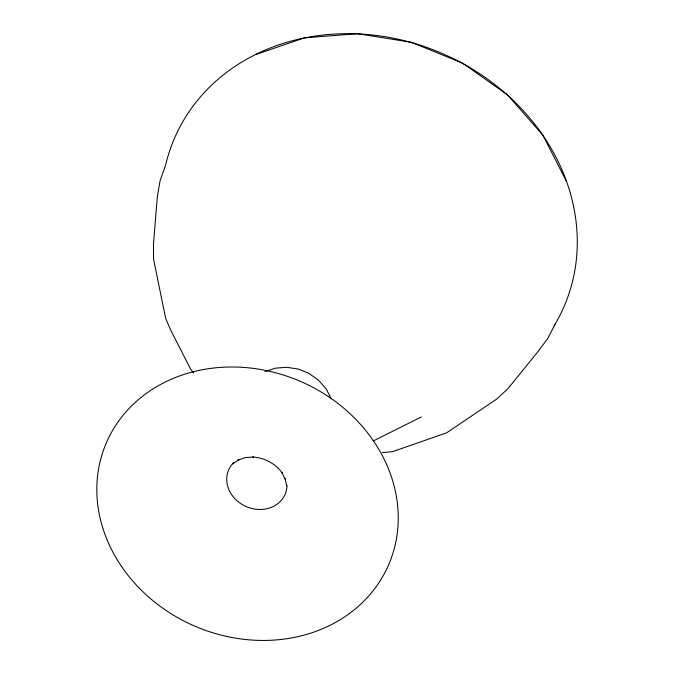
<?xml version="1.0" encoding="UTF-8"?>
<svg xmlns="http://www.w3.org/2000/svg" width="674" height="674" viewBox="0 0 674 674"><rect width="100%" height="100%" fill="white"/><g stroke="black" fill="none" stroke-linecap="round" stroke-linejoin="round"><path stroke-width="1.01" d="M555.157 324.084L547.659 338.677L537.759 351.845L507.985 388.62L496.713 399.084L446.567 432.843L392.731 451.622L382.36 452.583M232.698 463.906L238.807 459.719L237.796 460.19L245.277 457.629L253.432 456.989L252.868 457.014C264.52 457.739 275.573 463.653 282.389 473.165L281.858 472.55L285.481 479.635L285.144 478.616L286.661 485.912M373.447 440.855L421.292 416.97M255.69 54.56L304.404 37.87L357.557 33.7L411.536 42.336L462.659 63.179L507.446 94.823L542.831 135.103L566.421 181.281M264.916 371.736L275.312 368.173L286.652 367.279L298.498 369.116L308.945 373.379L318.634 380.321L326.182 388.915L331.22 398.772M193.674 373.034L190.666 369.217L170.674 330.083L165.627 318.263L153.562 259.145L153.487 244.047L157.328 196.698L160.109 180.632L165.602 165.214A212.184 183.943 23.4 0 1 438.648 51.974A212.184 183.943 23.4 0 1 554.121 325.828M287.014 485.423A30.751 26.657 23.4 0 1 246.448 506.671A30.751 26.657 23.4 0 1 233.625 462.634M121.615 566.581A153.756 133.292 23.4 0 0 382.217 577.441A153.756 133.292 23.4 0 0 238.764 367.145A153.756 133.292 23.4 0 0 121.615 566.581"/></g></svg>
